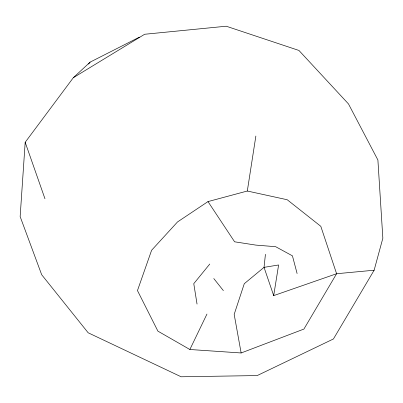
<?xml version="1.0" encoding="UTF-8"?>
<svg xmlns="http://www.w3.org/2000/svg" width="403" height="403" viewBox="0 0 403 403"><rect width="100%" height="100%" fill="white"/><g stroke="black" fill="none" stroke-linecap="round" stroke-linejoin="round"><path stroke-width="0.6" d="M25.182 142.304L20.15 216.587L41.68 274.735L88.171 332.787L181.138 376.78L257.195 375.571L333.432 338.968L374.135 270.217L382.85 238.203L377.898 160.016L348.489 103.934L298.935 50.451L226.234 26.22L144.657 34.265L73.311 77.714L25.182 142.304L44.97 198.77M265.436 254.273L264.041 267.35L273.692 295.611L336.601 273.728L374.135 270.217M247.311 191.022L287.223 199.747L320.803 226.305L336.601 273.728L303.912 329.07L241.135 352.973L189.868 349.497L157.905 331.145L137.463 290.573L151.609 250.268L177.511 221.952L207.998 201.586L247.311 191.022L255.87 136.013M273.692 295.611L278.609 264.978L264.041 267.35L244.278 283.702L234.178 314.385L241.135 352.973M189.868 349.497L206.976 314.023M88.589 64.092L90.136 62.122L139.367 37.157M209.787 264.025L193.772 283.662L197.042 304.094M73.311 77.714L90.136 62.122M213.766 278.518L223.398 290.649M207.998 201.586L234.606 241.805L255.875 245.105L275.647 246.691L292.437 255.84L297.112 273.561"/></g></svg>
